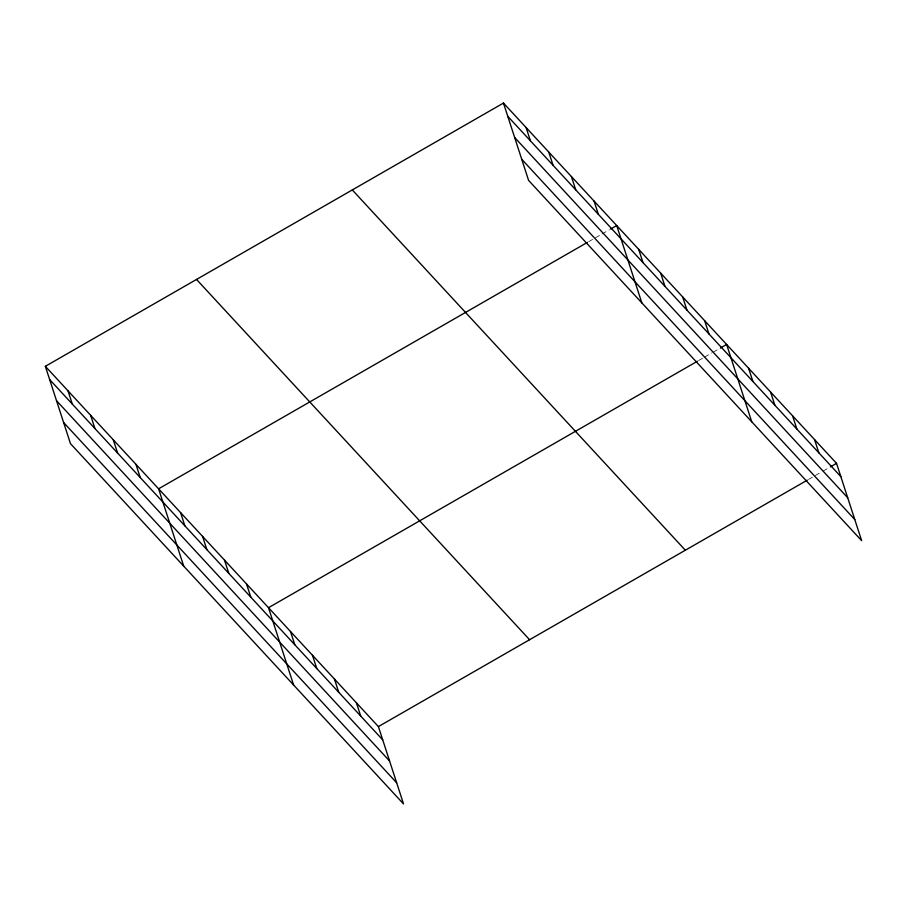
<?xml version="1.0" encoding="UTF-8"?>
<svg xmlns="http://www.w3.org/2000/svg" width="907" height="907" viewBox="0 0 907 907"><rect width="100%" height="100%" fill="white"/><g stroke="black" fill="none" stroke-linecap="round" stroke-linejoin="round"><path stroke-width="0.68" stroke-dasharray="4.54 3.4" d="M588.666 241.67L600.853 234.675M602.078 233.972L609.391 229.766M698.571 360.567L703.447 357.766M704.671 357.063L711.984 352.857M713.208 352.165L720.521 347.959M808.477 479.463L821.889 471.753M823.114 471.05L829.202 467.547"/><path stroke-width="1.36" d="M45.35 366.315L378.4 726.598L403.536 803.931L70.474 443.648L45.35 366.315L503.464 103.069L836.526 463.352L861.65 540.685L528.6 180.402L503.464 103.069M587.441 242.373L158.589 488.816L183.713 566.149M610.615 229.063L616.703 225.56L641.839 302.893M697.358 361.269L268.495 607.701L293.619 685.046M720.521 347.959L726.609 344.456L751.744 421.789M378.4 726.598L807.264 480.166M830.427 466.856L836.526 463.352M507.773 116.323L840.834 476.606M514.643 137.467L847.705 497.75M521.729 159.258L854.779 519.541M352.29 189.937L685.341 550.22M196.524 279.447L529.586 639.73M49.658 379.568L382.709 739.851M56.529 400.713L389.579 760.996M63.603 422.503L396.665 782.786M814.543 439.566L818.851 452.831M792.559 415.791L796.868 429.045M770.576 392.017L774.884 405.27M748.592 368.231L752.901 381.496M704.637 320.681L708.945 333.935M682.654 296.895L686.962 310.149M660.67 273.12L664.978 286.374M638.687 249.346L642.995 262.599M594.062 201.059L598.371 214.324M571.41 176.559L575.718 189.824M548.769 152.07L553.077 165.323M526.117 127.57L530.425 140.823M356.417 702.823L360.725 716.077M334.445 679.037L338.742 692.302M312.462 655.262L316.77 668.516M290.478 631.487L294.786 644.741M246.511 583.927L250.82 597.18M224.528 560.152L228.836 573.405M202.556 536.366L206.853 549.619M180.572 512.591L184.881 525.845M135.937 464.316L140.245 477.57M113.296 439.816L117.604 453.069M90.643 415.315L94.952 428.569M68.002 390.815L72.299 404.068"/></g></svg>
